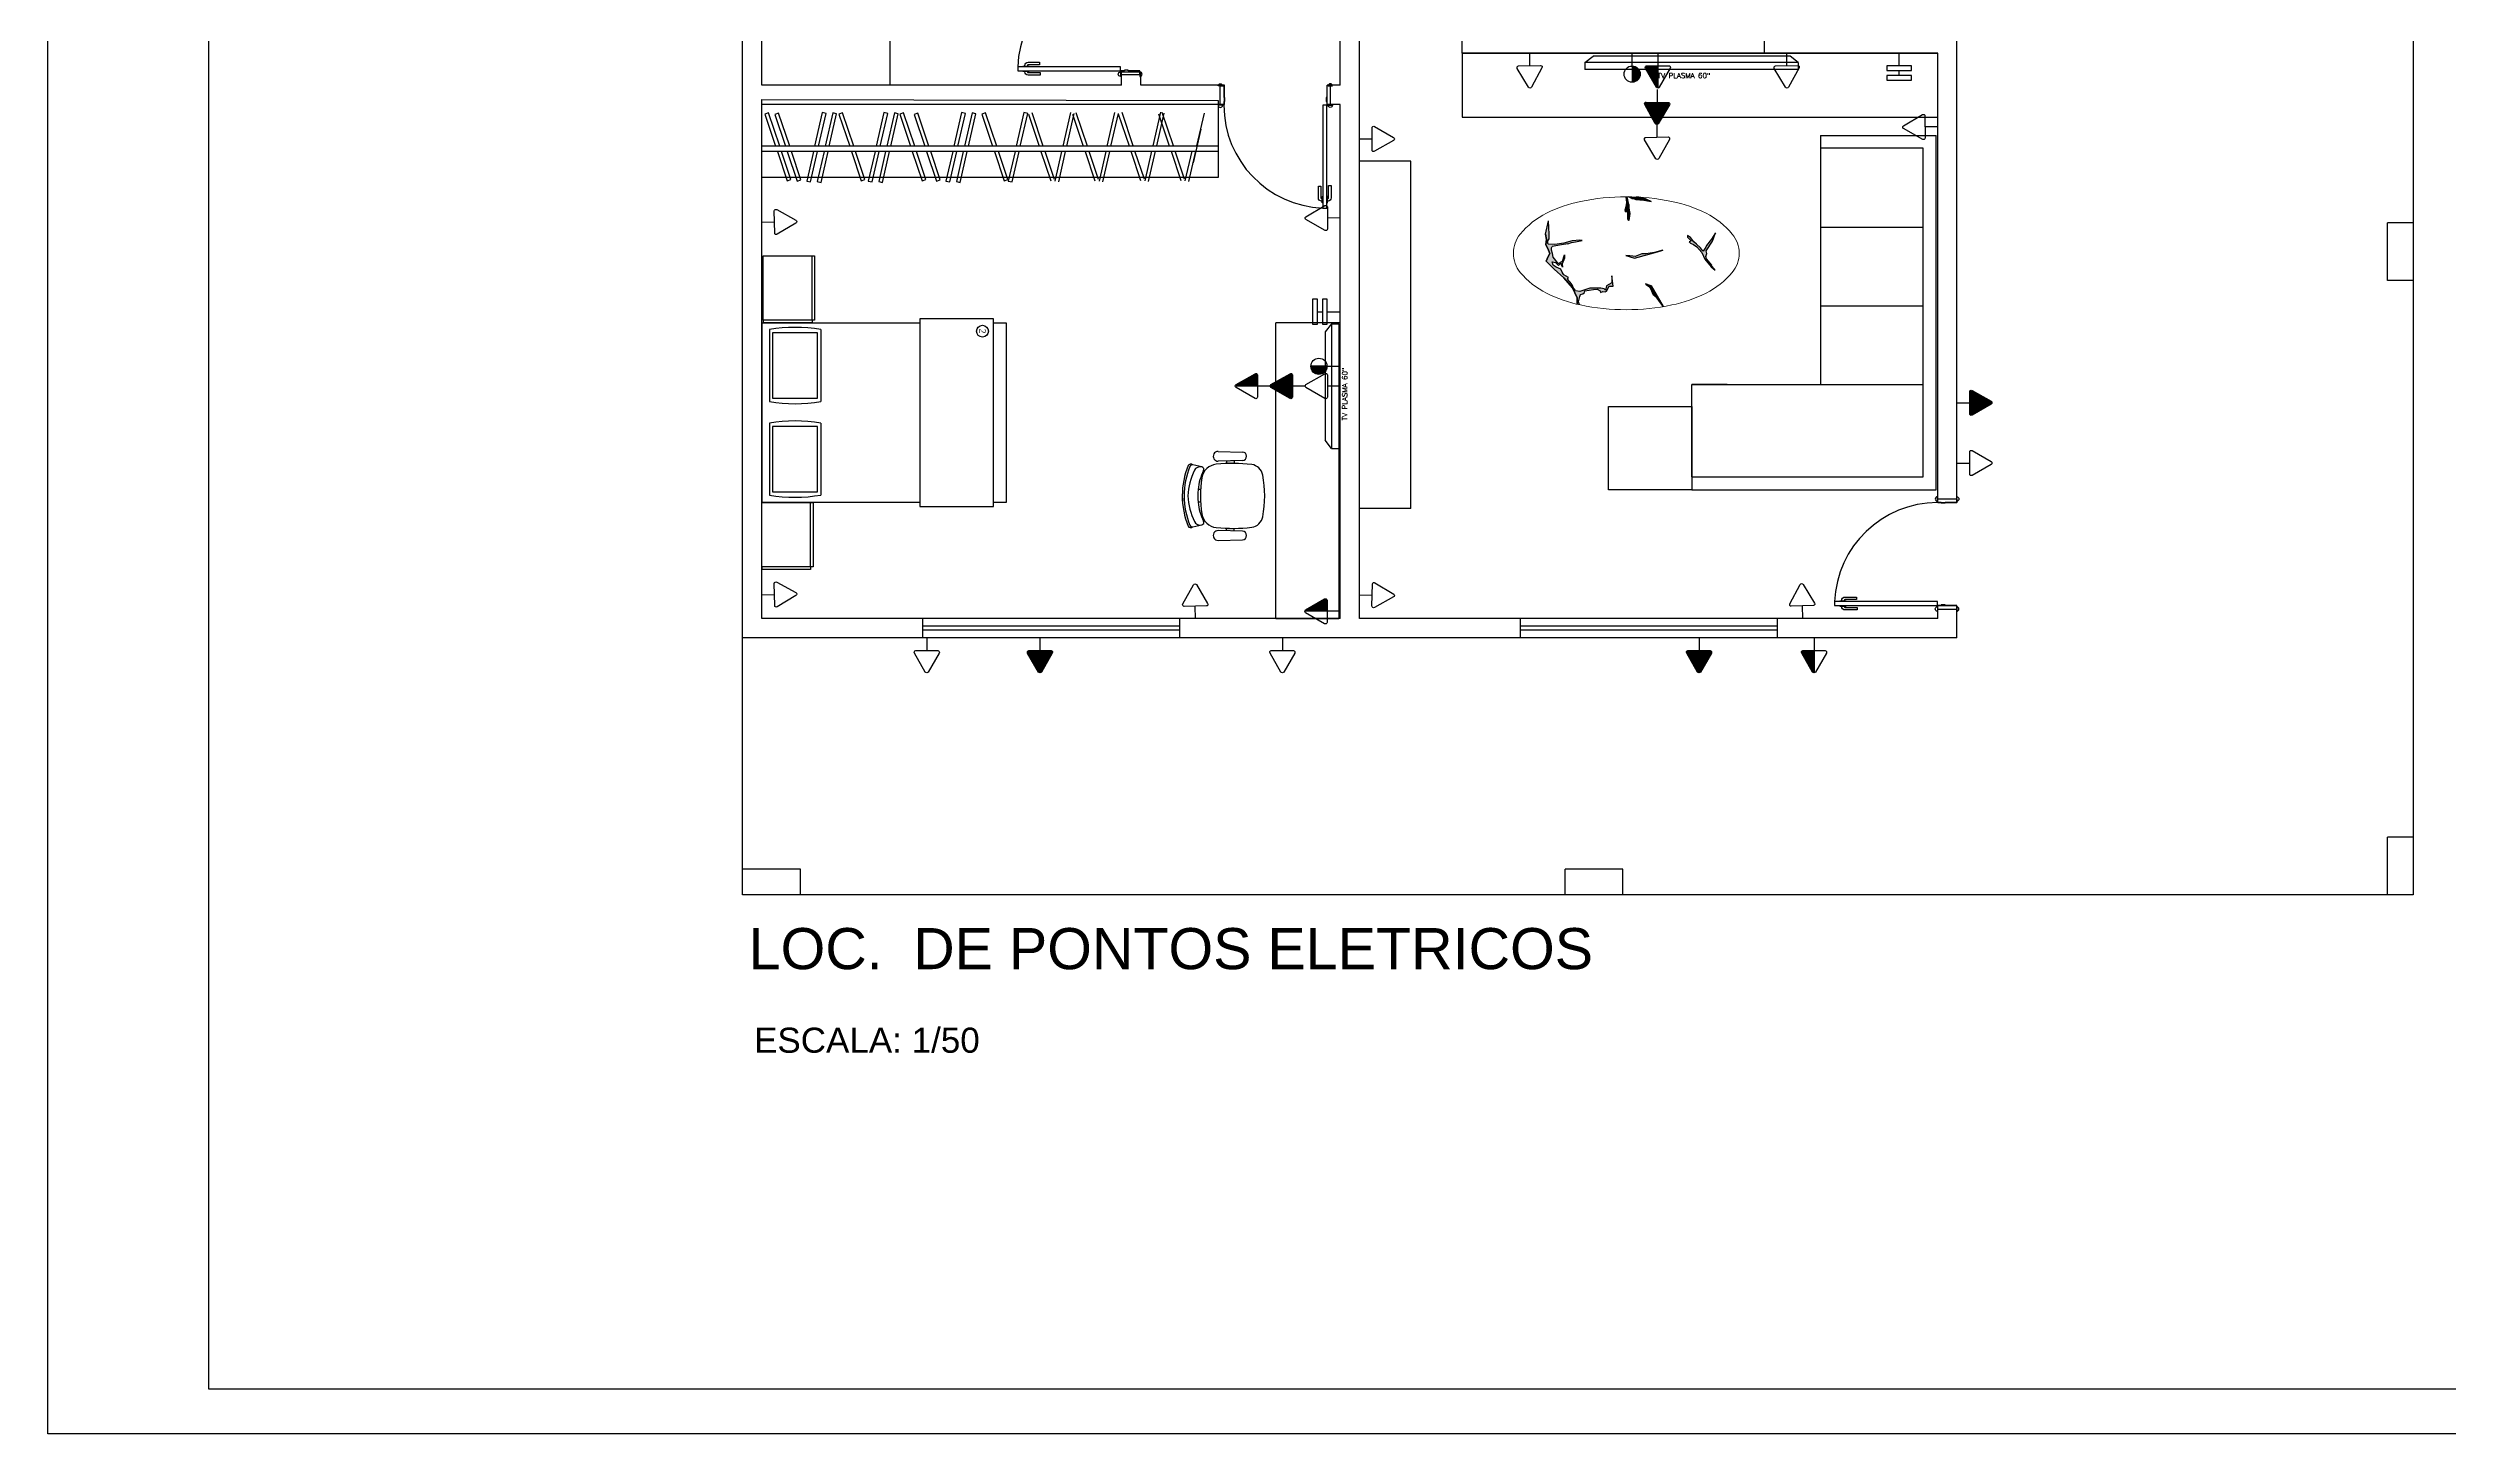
# Model space of a CAD drawing. Extents: x -39 to 242, y 20 to 69.
# Drawn here: x 166.11 to 184.79, y 37.49 to 48.27 of the extents above; entities that cross this region are included whole.
import ezdxf

# ---------------------------------------------------------------- set-up
doc = ezdxf.new("R2010")
doc.units = 0
doc.header["$MEASUREMENT"] = 0
doc.layers.get('0').update_dxf_attribs({"linetype": 'CONTINUOUS'})
for name, color, linetype in [('A6', 6, 'CONTINUOUS'), ('Esquadrias', 2, 'CONTINUOUS'), ('LAYOUT INSTALACAO', 253, 'CONTINUOUS'), ('PRANCHA', 2, 'CONTINUOUS'), ('Texto', 2, 'CONTINUOUS')]:
    doc.layers.add(name, color=color, linetype=linetype)
doc.styles.add('1-20', font='romans.shx', dxfattribs={"height": 0.04})
doc.styles.add('casa', font='georgia.ttf')
doc.styles.add('R100-75', font='arial.ttf', dxfattribs={"height": 0.195})
doc.styles.add('R60-200', font='arial.ttf', dxfattribs={"height": 0.32})

# ---------------------------------------------------------------- blocks, each defined once
blk = doc.blocks.new('TOM-MÉDIA-S')
blk.add_hatch(color=0).paths.add_polyline_path([(0.21, -0.009, 0.267949), (0.215, 0), (0.078, 0), (0.078, -0.068, 0.57735), (0.093, -0.076)])
at = {"color": 0}
blk.add_line((0, 0), (0.215, 0), dxfattribs=at)
blk.add_lwpolyline([(0.078, -0.068), (0.078, 0.068, -0.57735), (0.093, 0.076), (0.21, 0.009, -0.57735), (0.21, -0.009), (0.093, -0.076, -0.57735)], format="xyb", close=True, dxfattribs=at)
blk = doc.blocks.new('TOM-ALTA-S')
blk.add_hatch(color=0).paths.add_polyline_path([(-0.009, -0.21, 0.57735), (0.009, -0.21), (0.076, -0.093, 0.57735), (0.068, -0.078), (-0.068, -0.078, 0.57735), (-0.076, -0.093)])
at = {"color": 0}
blk.add_line((0, 0), (0, -0.078), dxfattribs=at)
blk.add_lwpolyline([(-0.068, -0.078), (0.068, -0.078, -0.57735), (0.076, -0.093), (0.009, -0.21, -0.57735), (-0.009, -0.21), (-0.076, -0.093, -0.57735)], format="xyb", close=True, dxfattribs=at)
blk = doc.blocks.new('TOM-BAIXA')
at = {"color": 0}
blk.add_line((0, 0), (0.078, 0), dxfattribs=at)
blk.add_lwpolyline([(0.078, -0.068), (0.078, 0.068, -0.57735), (0.093, 0.076), (0.21, 0.009, -0.57735), (0.21, -0.009), (0.093, -0.076, -0.57735)], format="xyb", close=True, dxfattribs=at)
blk = doc.blocks.new('ANTENA-M')
blk.add_hatch(color=0).paths.add_polyline_path([(0.18, 0, 1), (0.08, 0)])
at = {"color": 0}
for q in [(0, 0), (0.18, 0)]:
    blk.add_line((0.08, 0), q, dxfattribs=at)
blk.add_circle((0.13, 0), 0.05, dxfattribs=at)
blk = doc.blocks.new('A$C299836A3')
at = {"color": 0}
for p, q in [((0.079, 0.077), (0, 0.077)), ((0.139, 0.077), (0.109, 0.077))]:
    blk.add_line(p, q, dxfattribs=at)
for points in [[(0.079, 0.153), (0.079, 0), (0.109, 0), (0.109, 0.153)], [(0.139, 0.153), (0.139, 0), (0.169, 0), (0.169, 0.153)]]:
    blk.add_lwpolyline(points, close=True, dxfattribs=at)

msp = doc.modelspace()

# ---------------------------------------------------------------- hatches: boundary and pattern name
at = {"layer": 'LAYOUT INSTALACAO', "lineweight": 0}
h = msp.add_hatch(color=256, dxfattribs=at)
h.paths.add_polyline_path([(178.5314, 47.0889), (178.5882, 47.0794), (178.5257, 47.1059), (178.4833, 47.1121), (178.4758, 47.1132, 0.0090223), (178.4126, 47.115), (178.4371, 47.1014), (178.4574, 47.0983), (178.4688, 47.0926)])
h.paths.add_polyline_path([(178.4139, 47.054), (178.4028, 47.115, 0.0011483), (178.3947, 47.1151), (178.4007, 47.0691), (178.395, 47.0388), (178.3874, 47.0142), (178.3893, 46.999), (178.3988, 47.0066), (178.4044, 47.0028), (178.4082, 46.9763), (178.4082, 46.9441), (178.4139, 46.9308), (178.4215, 46.9839), (178.4139, 47.0275)])
at = {"layer": 'LAYOUT INSTALACAO', "ltscale": 0.05}
h = msp.add_hatch(color=256, dxfattribs=at)
edge = h.paths.add_edge_path()
edge.add_arc((178.2601, 47.3383), 1.0879, 256.90378, 257.91606)
edge.add_line((178.0323, 46.2745), (178.0241, 46.2978))
edge.add_line((178.0241, 46.2978), (178.0346, 46.3381))
edge.add_line((178.0346, 46.3381), (178.0381, 46.3556))
edge.add_line((178.0381, 46.3556), (178.0574, 46.3609))
edge.add_line((178.0574, 46.3609), (178.0697, 46.3714))
edge.add_line((178.0697, 46.3714), (178.0714, 46.3819))
edge.add_line((178.0714, 46.3819), (178.1398, 46.3924))
edge.add_line((178.1398, 46.3924), (178.1679, 46.3959))
edge.add_line((178.1679, 46.3959), (178.1924, 46.3819))
edge.add_line((178.1924, 46.3819), (178.1942, 46.3714))
edge.add_line((178.1942, 46.3714), (178.2117, 46.3784))
edge.add_line((178.2117, 46.3784), (178.231, 46.3766))
edge.add_line((178.231, 46.3766), (178.2412, 46.3796))
edge.add_line((178.2412, 46.3796), (178.2612, 46.4199))
edge.add_line((178.2612, 46.4199), (178.2926, 46.4199))
edge.add_line((178.2926, 46.4199), (178.2822, 46.5008))
edge.add_line((178.2822, 46.5008), (178.2822, 46.4453))
edge.add_line((178.2822, 46.4453), (178.2412, 46.4212))
edge.add_line((178.2412, 46.4212), (178.2327, 46.3889))
edge.add_line((178.2327, 46.3889), (178.224, 46.3977))
edge.add_line((178.224, 46.3977), (178.1959, 46.4047))
edge.add_line((178.1959, 46.4047), (178.1118, 46.4029))
edge.add_line((178.1118, 46.4029), (178.0329, 46.3784))
edge.add_line((178.0329, 46.3784), (177.9995, 46.3837))
edge.add_line((177.9995, 46.3837), (177.996, 46.3942))
edge.add_line((177.996, 46.3942), (177.9838, 46.4047))
edge.add_line((177.9838, 46.4047), (177.9733, 46.4292))
edge.add_line((177.9733, 46.4292), (177.9557, 46.452))
edge.add_line((177.9557, 46.452), (177.9382, 46.473))
edge.add_line((177.9382, 46.473), (177.9452, 46.487))
edge.add_line((177.9452, 46.487), (177.9101, 46.508))
edge.add_line((177.9101, 46.508), (177.9049, 46.515))
edge.add_line((177.9049, 46.515), (177.8961, 46.5273))
edge.add_line((177.8961, 46.5273), (177.8856, 46.5518))
edge.add_line((177.8856, 46.5518), (177.8488, 46.5676))
edge.add_line((177.8488, 46.5676), (177.826, 46.5816))
edge.add_line((177.826, 46.5816), (177.8172, 46.6096))
edge.add_line((177.8172, 46.6096), (177.8435, 46.6026))
edge.add_line((177.8435, 46.6026), (177.8681, 46.5799))
edge.add_line((177.8681, 46.5799), (177.8856, 46.5992))
edge.add_line((177.8856, 46.5992), (177.8911, 46.5845))
edge.add_line((177.8911, 46.5845), (177.8997, 46.5673))
edge.add_line((177.8997, 46.5673), (177.896, 46.5926))
edge.add_line((177.896, 46.5926), (177.9131, 46.6381))
edge.add_line((177.9131, 46.6381), (177.9153, 46.6634))
edge.add_line((177.9153, 46.6634), (177.8979, 46.6131))
edge.add_line((177.8979, 46.6131), (177.8646, 46.5956))
edge.add_line((177.8646, 46.5956), (177.826, 46.6447))
edge.add_line((177.826, 46.6447), (177.8207, 46.6727))
edge.add_line((177.8207, 46.6727), (177.8137, 46.7007))
edge.add_line((177.8137, 46.7007), (177.812, 46.7165))
edge.add_line((177.812, 46.7165), (177.819, 46.727))
edge.add_line((177.819, 46.727), (177.8903, 46.741))
edge.add_line((177.8903, 46.741), (177.9399, 46.748))
edge.add_line((177.9399, 46.748), (177.9697, 46.7585))
edge.add_line((177.9697, 46.7585), (177.9995, 46.7655))
edge.add_line((177.9995, 46.7655), (178.0521, 46.7743))
edge.add_line((178.0521, 46.7743), (178.0329, 46.7778))
edge.add_line((178.0329, 46.7778), (177.975, 46.7725))
edge.add_line((177.975, 46.7725), (177.9084, 46.7533))
edge.add_line((177.9084, 46.7533), (177.84, 46.7445))
edge.add_line((177.84, 46.7445), (177.7874, 46.7463))
edge.add_line((177.7874, 46.7463), (177.7839, 46.7533))
edge.add_line((177.7839, 46.7533), (177.7839, 46.7725))
edge.add_line((177.7839, 46.7725), (177.7944, 46.7883))
edge.add_line((177.7944, 46.7883), (177.7962, 46.7988))
edge.add_line((177.7962, 46.7988), (177.7962, 46.8241))
edge.add_line((177.7962, 46.8241), (177.7903, 46.9282))
edge.add_line((177.7903, 46.9282), (177.7664, 46.8241))
edge.add_line((177.7664, 46.8241), (177.7664, 46.8233))
edge.add_line((177.7664, 46.8233), (177.7734, 46.7831))
edge.add_line((177.7734, 46.7831), (177.7681, 46.7445))
edge.add_line((177.7681, 46.7445), (177.7909, 46.7007))
edge.add_line((177.7909, 46.7007), (177.7997, 46.6744))
edge.add_line((177.7997, 46.6744), (177.7874, 46.6499))
edge.add_line((177.7874, 46.6499), (177.7716, 46.6131))
edge.add_line((177.7716, 46.6131), (177.833, 46.5518))
edge.add_line((177.833, 46.5518), (177.9101, 46.4835))
edge.add_line((177.9101, 46.4835), (177.9768, 46.4064))
edge.add_line((177.9768, 46.4064), (178.0136, 46.3276))
edge.add_line((178.0136, 46.3276), (178.0136, 46.2787))
for points in [[(178.4907, 46.6609), (178.4632, 46.6512), (178.4463, 46.6529), (178.4229, 46.6554), (178.3914, 46.6578), (178.4583, 46.6367), (178.6377, 46.6856), (178.679, 46.7), (178.6159, 46.6808), (178.5465, 46.6704), (178.5174, 46.6721)], [(179.0157, 46.6931), (179.0664, 46.7698), (179.0883, 46.8342), (179.0575, 46.7854), (179.0186, 46.7362), (179.0153, 46.724), (178.9942, 46.6919), (178.9872, 46.6982), (178.9726, 46.7189), (178.9415, 46.7466), (178.9217, 46.7643), (178.8943, 46.799), (178.8726, 46.8134), (178.8726, 46.8005), (178.8798, 46.7941), (178.897, 46.7736), (178.8961, 46.7668), (178.8841, 46.7648), (178.8942, 46.7533), (178.9176, 46.7426), (178.944, 46.7266), (178.9827, 46.6818), (179.0057, 46.6308), (179.0561, 46.5706), (179.0858, 46.5441), (179.0525, 46.5865), (179.0608, 46.5816), (179.0204, 46.633), (179.014, 46.6514), (179.0221, 46.6747)], [(178.6791, 46.2598), (178.6809, 46.2601), (178.5885, 46.4215), (178.5438, 46.4388), (178.5502, 46.4334), (178.5686, 46.4186), (178.5817, 46.4078), (178.5944, 46.3815), (178.6053, 46.3547), (178.627, 46.3354), (178.6689, 46.2789)]]:
    msp.add_hatch(color=256, dxfattribs=at).paths.add_polyline_path(points)
at = {"layer": 'LAYOUT INSTALACAO'}
h = msp.add_hatch(color=256, dxfattribs=at)
h.dxf.hatch_style = 1
h.paths.add_polyline_path([(175.3445, 45.0404), (175.3445, 45.0614), (175.2845, 45.0598), (175.2845, 45.0395, -0.0120029)])
h.paths.add_polyline_path([(175.3445, 44.5145), (175.3445, 44.5355, -0.0120029), (175.2845, 44.5363), (175.2845, 44.5161)])

# ---------------------------------------------------------------- linework, layer by layer
at = {"layer": 'A6'}
for p, q in [((184.5184, 52.1583), (184.5184, 41.6833)), ((180.9684, 44.7333), (180.9684, 49.1083)), ((176.1684, 47.9833), (176.1684, 48.3833)), ((176.3184, 43.8333), (176.3184, 48.3833)), ((177.1184, 48.2333), (177.1184, 48.3833)), ((171.5184, 41.6833), (171.5184, 48.3333)), ((171.6684, 47.9833), (171.6684, 48.3333)), ((180.8184, 48.2333), (177.1184, 48.2333)), ((180.8184, 44.7333), (180.8184, 48.2333)), ((174.4684, 47.9833), (174.4684, 48.0833)), ((174.6184, 48.0833), (174.4684, 48.0833)), ((174.6184, 47.9833), (174.6184, 48.0833)), ((174.4684, 47.9833), (171.6684, 47.9833)), ((171.6684, 43.8333), (171.6684, 47.8333)), ((175.2684, 47.8333), (171.6684, 47.8333)), ((175.2684, 47.9833), (174.6184, 47.9833)), ((175.2684, 47.8333), (175.2684, 47.9833)), ((176.0684, 47.8333), (176.0684, 47.9833)), ((176.1684, 47.9833), (176.0684, 47.9833)), ((176.1684, 47.8333), (176.0684, 47.8333)), ((176.1684, 43.8333), (176.1684, 47.8333)), ((184.5184, 46.9133), (184.3184, 46.9133)), ((184.3184, 46.4633), (184.3184, 46.9133)), ((184.5184, 46.4633), (184.3184, 46.4633)), ((180.9684, 44.7333), (180.8184, 44.7333)), ((180.8184, 43.8333), (180.8184, 43.9333)), ((180.9684, 43.9333), (180.8184, 43.9333)), ((180.9684, 43.6833), (180.9684, 43.9333)), ((172.9184, 43.8333), (171.6684, 43.8333)), ((172.9184, 43.8333), (172.9184, 43.6833)), ((176.1684, 43.8333), (174.9184, 43.8333)), ((174.9184, 43.8333), (174.9184, 43.6833)), ((177.5684, 43.8333), (176.3184, 43.8333)), ((177.5684, 43.8333), (177.5684, 43.6833)), ((180.8184, 43.8333), (179.5684, 43.8333)), ((179.5684, 43.8333), (179.5684, 43.6833)), ((172.9184, 43.6833), (171.5184, 43.6833)), ((177.5684, 43.6833), (174.9184, 43.6833)), ((180.9684, 43.6833), (179.5684, 43.6833)), ((184.3184, 41.6833), (184.3184, 42.1333)), ((184.5184, 42.1333), (184.3184, 42.1333)), ((171.9684, 41.8833), (171.5184, 41.8833)), ((171.9684, 41.8833), (171.5184, 41.8833)), ((171.9684, 41.6833), (171.9684, 41.8833)), ((177.9184, 41.6833), (177.9184, 41.8833)), ((178.3684, 41.8833), (177.9184, 41.8833)), ((178.3684, 41.6833), (178.3684, 41.8833)), ((184.3184, 41.6833), (184.3184, 41.8833)), ((184.5184, 41.6833), (171.5184, 41.6833))]:
    msp.add_line(p, q, dxfattribs=at)
at = {"layer": 'Esquadrias'}
for p, q in [((174.9184, 43.8333), (172.9184, 43.8333)), ((179.5684, 43.8333), (177.5684, 43.8333)), ((174.9184, 43.6833), (172.9184, 43.6833)), ((179.5684, 43.6833), (177.5684, 43.6833))]:
    msp.add_line(p, q, dxfattribs=at)
at = {"layer": 'Esquadrias', "color": 3}
for p, q in [((174.9184, 43.7733), (172.9184, 43.7733)), ((174.9184, 43.7433), (172.9184, 43.7433)), ((179.5684, 43.7733), (177.5684, 43.7733)), ((179.5684, 43.7433), (177.5684, 43.7433))]:
    msp.add_line(p, q, dxfattribs=at)
at = {"layer": 'LAYOUT INSTALACAO'}
for p, q in [((172.6684, 47.9833), (172.6684, 49.6833)), ((177.1184, 48.2333), (180.8184, 48.2333)), ((177.1184, 48.2333), (177.1184, 47.7333)), ((178.073, 48.1593), (178.1365, 48.2093)), ((179.6695, 48.2093), (178.1365, 48.2093)), ((179.733, 48.1593), (179.6695, 48.2093)), ((180.8184, 47.7333), (180.8184, 48.2333)), ((179.733, 48.1593), (178.073, 48.1593)), ((178.073, 48.1593), (178.073, 48.1043)), ((179.733, 48.1043), (178.073, 48.1043)), ((179.733, 48.1593), (179.733, 48.1043)), ((171.6686, 47.8705), (175.2194, 47.864)), ((171.6686, 47.264), (171.6686, 47.8705)), ((175.2194, 47.864), (175.2194, 47.264)), ((171.721, 47.7682), (171.692, 47.7585)), ((171.692, 47.7585), (171.7758, 47.5082)), ((171.8081, 47.5082), (171.721, 47.7682)), ((171.7996, 47.7648), (171.7706, 47.7551)), ((171.7706, 47.7551), (171.8533, 47.5082)), ((171.8856, 47.5082), (171.7996, 47.7648)), ((172.1391, 47.7703), (172.0796, 47.5082)), ((172.1109, 47.5082), (172.169, 47.7635)), ((172.169, 47.7635), (172.1391, 47.7703)), ((172.2207, 47.7669), (172.1619, 47.5082)), ((172.1933, 47.5082), (172.2505, 47.7601)), ((172.2505, 47.7601), (172.2207, 47.7669)), ((172.2976, 47.7682), (172.2686, 47.7585)), ((172.2686, 47.7585), (172.3525, 47.5082)), ((172.3847, 47.5082), (172.2976, 47.7682)), ((172.6181, 47.7703), (172.5586, 47.5082)), ((172.5899, 47.5082), (172.648, 47.7635)), ((172.648, 47.7635), (172.6181, 47.7703)), ((172.6997, 47.7669), (172.6409, 47.5082)), ((172.6723, 47.5082), (172.7295, 47.7601)), ((172.7295, 47.7601), (172.6997, 47.7669)), ((172.7711, 47.7682), (172.7421, 47.7585)), ((172.7421, 47.7585), (172.8259, 47.5082)), ((172.8582, 47.5082), (172.7711, 47.7682)), ((172.8832, 47.7648), (172.8542, 47.7551)), ((172.8542, 47.7551), (172.9369, 47.5082)), ((172.9692, 47.5082), (172.8832, 47.7648)), ((173.2228, 47.7703), (173.1632, 47.5082)), ((173.1946, 47.5082), (173.2526, 47.7635)), ((173.2526, 47.7635), (173.2228, 47.7703)), ((173.3043, 47.7669), (173.2455, 47.5082)), ((173.2769, 47.5082), (173.3341, 47.7601)), ((173.3341, 47.7601), (173.3043, 47.7669)), ((173.4094, 47.7682), (173.3804, 47.7585)), ((173.3804, 47.7585), (173.4642, 47.5082)), ((173.3804, 47.7585), (173.4642, 47.5082)), ((173.4964, 47.5082), (173.4094, 47.7682)), ((173.4964, 47.5082), (173.4094, 47.7682)), ((173.7076, 47.7703), (173.648, 47.5082)), ((173.7076, 47.7703), (173.648, 47.5082)), ((173.6794, 47.5082), (173.7374, 47.7635)), ((173.6794, 47.5082), (173.7374, 47.7635)), ((173.7374, 47.7635), (173.7076, 47.7703)), ((173.7427, 47.7585), (173.8265, 47.5082)), ((173.8588, 47.5082), (173.7717, 47.7682)), ((174.0699, 47.7703), (174.0103, 47.5082)), ((174.0417, 47.5082), (174.0997, 47.7635)), ((174.0864, 47.7585), (174.1702, 47.5082)), ((174.2025, 47.5082), (174.1154, 47.7682)), ((174.4136, 47.7703), (174.3541, 47.5082)), ((174.3854, 47.5082), (174.4434, 47.7635)), ((174.4426, 47.761), (174.5264, 47.5108)), ((174.5587, 47.5108), (174.4716, 47.7707)), ((174.7698, 47.7729), (174.7103, 47.5108)), ((174.7416, 47.5108), (174.7996, 47.7661)), ((174.7551, 47.761), (174.8389, 47.5108)), ((174.8711, 47.5108), (174.784, 47.7707)), ((175.0838, 47.6418), (175.0243, 47.3797)), ((175.0541, 47.5108), (175.1121, 47.7661)), ((177.1184, 47.7333), (180.8184, 47.7333)), ((175.2192, 47.5082), (171.6684, 47.5082)), ((175.2192, 47.4674), (171.6684, 47.4674)), ((171.7895, 47.4674), (171.8657, 47.2399)), ((171.8947, 47.2497), (171.8217, 47.4674)), ((171.867, 47.4674), (171.9443, 47.2365)), ((171.9733, 47.2463), (171.8992, 47.4674)), ((172.0703, 47.4674), (172.018, 47.2371)), ((172.0478, 47.2303), (172.1017, 47.4674)), ((172.1526, 47.4674), (172.0995, 47.2337)), ((172.1294, 47.2269), (172.184, 47.4674)), ((172.3661, 47.4674), (172.4423, 47.2399)), ((172.4713, 47.2497), (172.3984, 47.4674)), ((172.5493, 47.4674), (172.497, 47.2371)), ((172.5268, 47.2303), (172.5807, 47.4674)), ((172.6316, 47.4674), (172.5785, 47.2337)), ((172.6083, 47.2269), (172.663, 47.4674)), ((172.8396, 47.4674), (172.9158, 47.2399)), ((172.9448, 47.2497), (172.8718, 47.4674)), ((172.9506, 47.4674), (173.0279, 47.2365)), ((173.0569, 47.2463), (172.9828, 47.4674)), ((173.1539, 47.4674), (173.1016, 47.2371)), ((173.1314, 47.2303), (173.1853, 47.4674)), ((173.2363, 47.4674), (173.1832, 47.2337)), ((173.213, 47.2269), (173.2676, 47.4674)), ((173.4779, 47.4674), (173.5541, 47.2399)), ((173.4779, 47.4674), (173.5541, 47.2399)), ((173.5831, 47.2497), (173.5101, 47.4674)), ((173.5831, 47.2497), (173.5101, 47.4674)), ((173.6388, 47.4674), (173.5864, 47.2371)), ((173.6388, 47.4674), (173.5864, 47.2371)), ((173.6162, 47.2303), (173.6701, 47.4674)), ((173.6162, 47.2303), (173.6701, 47.4674)), ((173.8402, 47.4674), (173.9164, 47.2399)), ((173.9454, 47.2497), (173.8724, 47.4674)), ((174.0011, 47.4674), (173.9487, 47.2371)), ((173.9786, 47.2303), (174.0324, 47.4674)), ((174.1839, 47.4674), (174.2601, 47.2399)), ((174.2891, 47.2497), (174.2161, 47.4674)), ((174.3448, 47.4674), (174.2924, 47.2371)), ((174.3223, 47.2303), (174.3762, 47.4674)), ((174.5401, 47.47), (174.6163, 47.2425)), ((174.6453, 47.2522), (174.5723, 47.47)), ((174.701, 47.47), (174.6487, 47.2396)), ((174.6785, 47.2328), (174.7324, 47.47)), ((174.8525, 47.47), (174.9287, 47.2425)), ((174.9577, 47.2522), (174.8848, 47.47)), ((175.0134, 47.47), (174.9611, 47.2396)), ((174.9909, 47.2328), (175.0448, 47.47)), ((179.9059, 47.5922), (180.8059, 47.5922)), ((179.9059, 47.4922), (179.9059, 45.6535)), ((175.2194, 47.264), (171.6686, 47.264)), ((171.8657, 47.2399), (171.8947, 47.2497)), ((172.4423, 47.2399), (172.4713, 47.2497)), ((172.9158, 47.2399), (172.9448, 47.2497)), ((173.5541, 47.2399), (173.5831, 47.2497)), ((176.3184, 44.691), (176.3184, 47.391)), ((176.7184, 47.391), (176.3184, 47.391)), ((176.7184, 44.691), (176.7184, 47.391)), ((171.9443, 47.2365), (171.9733, 47.2463)), ((172.018, 47.2371), (172.0478, 47.2303)), ((172.0995, 47.2337), (172.1294, 47.2269)), ((172.497, 47.2371), (172.5268, 47.2303)), ((172.5785, 47.2337), (172.6083, 47.2269)), ((173.0279, 47.2365), (173.0569, 47.2463)), ((173.1016, 47.2371), (173.1314, 47.2303)), ((173.1832, 47.2337), (173.213, 47.2269)), ((173.5864, 47.2371), (173.6162, 47.2303)), ((178.4007, 47.0691), (178.3947, 47.1151)), ((178.3947, 47.1151), (178.4007, 47.0691)), ((178.3947, 47.1151), (178.4007, 47.0691)), ((178.395, 47.0388), (178.4007, 47.0691)), ((178.4007, 47.0691), (178.395, 47.0388)), ((178.4007, 47.0691), (178.395, 47.0388)), ((178.4139, 47.054), (178.4028, 47.115)), ((178.4371, 47.1014), (178.4126, 47.115)), ((178.4574, 47.0983), (178.4371, 47.1014)), ((178.4371, 47.1014), (178.4574, 47.0983)), ((178.4371, 47.1014), (178.4574, 47.0983)), ((178.4688, 47.0926), (178.4574, 47.0983)), ((178.4574, 47.0983), (178.4688, 47.0926)), ((178.4574, 47.0983), (178.4688, 47.0926)), ((178.5314, 47.0889), (178.4688, 47.0926)), ((178.4688, 47.0926), (178.5314, 47.0889)), ((178.4688, 47.0926), (178.5314, 47.0889)), ((178.4758, 47.1132), (178.5257, 47.1059)), ((178.5257, 47.1059), (178.4758, 47.1132)), ((178.4793, 47.1127), (178.4758, 47.1132)), ((178.5257, 47.1059), (178.4833, 47.1121)), ((178.5257, 47.1059), (178.5882, 47.0794)), ((178.5882, 47.0794), (178.5257, 47.1059)), ((178.5882, 47.0794), (178.5257, 47.1059)), ((178.5882, 47.0794), (178.5314, 47.0889)), ((178.5314, 47.0889), (178.5882, 47.0794)), ((178.5314, 47.0889), (178.5882, 47.0794)), ((177.7664, 46.8241), (177.7903, 46.9282)), ((177.7962, 46.8241), (177.7903, 46.9282)), ((178.3874, 47.0142), (178.395, 47.0388)), ((178.395, 47.0388), (178.3874, 47.0142)), ((178.395, 47.0388), (178.3874, 47.0142)), ((178.3893, 46.999), (178.3874, 47.0142)), ((178.3874, 47.0142), (178.3893, 46.999)), ((178.3874, 47.0142), (178.3893, 46.999)), ((178.3988, 47.0066), (178.3893, 46.999)), ((178.3893, 46.999), (178.3988, 47.0066)), ((178.3893, 46.999), (178.3988, 47.0066)), ((178.4044, 47.0028), (178.3988, 47.0066)), ((178.3988, 47.0066), (178.4044, 47.0028)), ((178.3988, 47.0066), (178.4044, 47.0028)), ((178.4082, 46.9763), (178.4044, 47.0028)), ((178.4044, 47.0028), (178.4082, 46.9763)), ((178.4044, 47.0028), (178.4082, 46.9763)), ((178.4082, 46.9441), (178.4082, 46.9763)), ((178.4082, 46.9763), (178.4082, 46.9441)), ((178.4082, 46.9763), (178.4082, 46.9441)), ((178.4139, 46.9308), (178.4082, 46.9441)), ((178.4082, 46.9441), (178.4139, 46.9308)), ((178.4082, 46.9441), (178.4139, 46.9308)), ((178.4139, 47.054), (178.4139, 47.0275)), ((178.4139, 47.0275), (178.4139, 47.054)), ((178.4139, 47.0275), (178.4139, 47.054)), ((178.4139, 47.0275), (178.4215, 46.9839)), ((178.4215, 46.9839), (178.4139, 47.0275)), ((178.4215, 46.9839), (178.4139, 47.0275)), ((178.4215, 46.9839), (178.4139, 46.9308)), ((178.4139, 46.9308), (178.4215, 46.9839)), ((178.4139, 46.9308), (178.4215, 46.9839)), ((179.9059, 46.8793), (180.7059, 46.8793)), ((177.7664, 46.8233), (177.7664, 46.8241)), ((177.7734, 46.7831), (177.7664, 46.8233)), ((177.7664, 46.8233), (177.7734, 46.7831)), ((177.7681, 46.7445), (177.7734, 46.7831)), ((177.7734, 46.7831), (177.7681, 46.7445)), ((177.7909, 46.7007), (177.7681, 46.7445)), ((177.7681, 46.7445), (177.7909, 46.7007)), ((177.7839, 46.7725), (177.7944, 46.7883)), ((177.7839, 46.7533), (177.7839, 46.7725)), ((177.7874, 46.7463), (177.7839, 46.7533)), ((177.84, 46.7445), (177.7874, 46.7463)), ((177.7997, 46.6744), (177.7909, 46.7007)), ((177.7909, 46.7007), (177.7997, 46.6744)), ((177.7944, 46.7883), (177.7962, 46.7988)), ((177.7962, 46.7988), (177.7962, 46.8241)), ((177.812, 46.7165), (177.819, 46.727)), ((177.8137, 46.7007), (177.812, 46.7165)), ((177.8207, 46.6727), (177.8137, 46.7007)), ((177.8903, 46.741), (177.819, 46.727)), ((177.9084, 46.7533), (177.84, 46.7445)), ((177.9399, 46.748), (177.8903, 46.741)), ((177.975, 46.7725), (177.9084, 46.7533)), ((177.9399, 46.748), (177.9697, 46.7585)), ((177.9697, 46.7585), (177.9995, 46.7655)), ((178.0329, 46.7778), (177.975, 46.7725)), ((177.9995, 46.7655), (178.0521, 46.7743)), ((178.0521, 46.7743), (178.0329, 46.7778)), ((178.679, 46.7), (178.6159, 46.6808)), ((178.6377, 46.6856), (178.679, 46.7)), ((178.8943, 46.799), (178.8726, 46.8134)), ((178.8726, 46.8134), (178.8726, 46.8005)), ((178.8726, 46.8005), (178.8798, 46.7941)), ((178.8798, 46.7941), (178.897, 46.7736)), ((178.8961, 46.7668), (178.8841, 46.7648)), ((178.8841, 46.7648), (178.8942, 46.7533)), ((178.8942, 46.7533), (178.9176, 46.7426)), ((178.9217, 46.7643), (178.8943, 46.799)), ((178.897, 46.7736), (178.8961, 46.7668)), ((178.9176, 46.7426), (178.944, 46.7266)), ((178.9415, 46.7466), (178.9217, 46.7643)), ((178.9726, 46.7189), (178.9415, 46.7466)), ((178.944, 46.7266), (178.9827, 46.6818)), ((178.9872, 46.6982), (178.9726, 46.7189)), ((178.9942, 46.6919), (178.9872, 46.6982)), ((179.0153, 46.724), (178.9942, 46.6919)), ((179.0186, 46.7362), (179.0153, 46.724)), ((179.0157, 46.6931), (179.0664, 46.7698)), ((179.0221, 46.6747), (179.0157, 46.6931)), ((179.0575, 46.7854), (179.0186, 46.7362)), ((179.0883, 46.8342), (179.0575, 46.7854)), ((179.0664, 46.7698), (179.0883, 46.8342)), ((171.6797, 46.6554), (172.0797, 46.6554)), ((171.6797, 46.1554), (171.6797, 46.6554)), ((172.0597, 46.1554), (172.0597, 46.6554)), ((172.0797, 46.6554), (172.0797, 46.1554)), ((177.7716, 46.6131), (177.7874, 46.6499)), ((177.7874, 46.6499), (177.7716, 46.6131)), ((177.833, 46.5518), (177.7716, 46.6131)), ((177.7716, 46.6131), (177.833, 46.5518)), ((177.7874, 46.6499), (177.7997, 46.6744)), ((177.7997, 46.6744), (177.7874, 46.6499)), ((177.8172, 46.6096), (177.8435, 46.6026)), ((177.826, 46.5816), (177.8172, 46.6096)), ((177.826, 46.6447), (177.8207, 46.6727)), ((177.8646, 46.5956), (177.826, 46.6447)), ((177.8488, 46.5676), (177.826, 46.5816)), ((177.9101, 46.4835), (177.833, 46.5518)), ((177.833, 46.5518), (177.9101, 46.4835)), ((177.8435, 46.6026), (177.8681, 46.5799)), ((177.8856, 46.5518), (177.8488, 46.5676)), ((177.8646, 46.5956), (177.8979, 46.6131)), ((177.8681, 46.5799), (177.8856, 46.5992)), ((177.8911, 46.5845), (177.8856, 46.5992)), ((177.8961, 46.5273), (177.8856, 46.5518)), ((177.8997, 46.5673), (177.8911, 46.5845)), ((177.9131, 46.6381), (177.896, 46.5926)), ((177.896, 46.5926), (177.8997, 46.5673)), ((177.9049, 46.515), (177.8961, 46.5273)), ((177.8979, 46.6131), (177.9153, 46.6634)), ((177.9101, 46.508), (177.9049, 46.515)), ((177.9452, 46.487), (177.9101, 46.508)), ((177.9153, 46.6634), (177.9131, 46.6381)), ((178.2926, 46.4199), (178.2822, 46.5008)), ((178.2822, 46.5008), (178.2822, 46.4453)), ((178.3914, 46.6578), (178.4583, 46.6367)), ((178.4229, 46.6554), (178.3914, 46.6578)), ((178.4463, 46.6529), (178.4229, 46.6554)), ((178.4632, 46.6512), (178.4463, 46.6529)), ((178.4583, 46.6367), (178.6377, 46.6856)), ((178.4907, 46.6609), (178.4632, 46.6512)), ((178.5174, 46.6721), (178.4907, 46.6609)), ((178.5465, 46.6704), (178.5174, 46.6721)), ((178.6159, 46.6808), (178.5465, 46.6704)), ((178.9827, 46.6818), (179.0057, 46.6308)), ((179.0057, 46.6308), (179.0561, 46.5706)), ((179.014, 46.6514), (179.0221, 46.6747)), ((179.0204, 46.633), (179.014, 46.6514)), ((179.0608, 46.5816), (179.0204, 46.633)), ((179.0858, 46.5441), (179.0525, 46.5865)), ((179.0525, 46.5865), (179.0608, 46.5816)), ((179.0561, 46.5706), (179.0858, 46.5441)), ((177.9768, 46.4064), (177.9101, 46.4835)), ((177.9101, 46.4835), (177.9768, 46.4064)), ((177.9382, 46.473), (177.9452, 46.487)), ((177.9557, 46.452), (177.9382, 46.473)), ((177.9733, 46.4292), (177.9557, 46.452)), ((177.9838, 46.4047), (177.9733, 46.4292)), ((178.0136, 46.3276), (177.9768, 46.4064)), ((177.9768, 46.4064), (178.0136, 46.3276)), ((177.996, 46.3942), (177.9838, 46.4047)), ((177.9995, 46.3837), (177.996, 46.3942)), ((178.0329, 46.3784), (177.9995, 46.3837)), ((178.0136, 46.2838), (178.0136, 46.3276)), ((178.0136, 46.3276), (178.0136, 46.2787)), ((178.0241, 46.2978), (178.0346, 46.3381)), ((178.1118, 46.4029), (178.0329, 46.3784)), ((178.0346, 46.3381), (178.0381, 46.3556)), ((178.0381, 46.3556), (178.0574, 46.3609)), ((178.0574, 46.3609), (178.0697, 46.3714)), ((178.0697, 46.3714), (178.0714, 46.3819)), ((178.0714, 46.3819), (178.1398, 46.3924)), ((178.1959, 46.4047), (178.1118, 46.4029)), ((178.1398, 46.3924), (178.1679, 46.3959)), ((178.1679, 46.3959), (178.1924, 46.3819)), ((178.1924, 46.3819), (178.1942, 46.3714)), ((178.1942, 46.3714), (178.2117, 46.3784)), ((178.224, 46.3977), (178.1959, 46.4047)), ((178.2117, 46.3784), (178.231, 46.3766)), ((178.2327, 46.3889), (178.224, 46.3977)), ((178.231, 46.3766), (178.2412, 46.3796)), ((178.2412, 46.4212), (178.2327, 46.3889)), ((178.2822, 46.4453), (178.2412, 46.4212)), ((178.2412, 46.3796), (178.2612, 46.4199)), ((178.2612, 46.4199), (178.2926, 46.4199)), ((178.5438, 46.4388), (178.5502, 46.4334)), ((178.5885, 46.4215), (178.5438, 46.4388)), ((178.5502, 46.4334), (178.5438, 46.4388)), ((178.5438, 46.4388), (178.5885, 46.4215)), ((178.5438, 46.4388), (178.5502, 46.4334)), ((178.5885, 46.4215), (178.5438, 46.4388)), ((178.5502, 46.4334), (178.5686, 46.4186)), ((178.5686, 46.4186), (178.5502, 46.4334)), ((178.5502, 46.4334), (178.5686, 46.4186)), ((178.5686, 46.4186), (178.5817, 46.4078)), ((178.5817, 46.4078), (178.5686, 46.4186)), ((178.5686, 46.4186), (178.5817, 46.4078)), ((178.5817, 46.4078), (178.5944, 46.3815)), ((178.5944, 46.3815), (178.5817, 46.4078)), ((178.5817, 46.4078), (178.5944, 46.3815)), ((178.6809, 46.2601), (178.5885, 46.4215)), ((178.5885, 46.4215), (178.6809, 46.2601)), ((178.6809, 46.2601), (178.5885, 46.4215)), ((178.5944, 46.3815), (178.6053, 46.3547)), ((178.6053, 46.3547), (178.5944, 46.3815)), ((178.5944, 46.3815), (178.6053, 46.3547)), ((178.6053, 46.3547), (178.627, 46.3354)), ((178.627, 46.3354), (178.6053, 46.3547)), ((178.6053, 46.3547), (178.627, 46.3354)), ((178.627, 46.3354), (178.6689, 46.2789)), ((178.6689, 46.2789), (178.627, 46.3354)), ((178.627, 46.3354), (178.6689, 46.2789)), ((171.6706, 44.7354), (171.6706, 46.1354)), ((171.6706, 46.1354), (172.8977, 46.1354)), ((171.6797, 46.1554), (171.6797, 46.1354)), ((172.0797, 46.1554), (171.6797, 46.1554)), ((172.0597, 46.1354), (171.6797, 46.1354)), ((172.0797, 46.1554), (172.0597, 46.1554)), ((172.0597, 46.1554), (172.0597, 46.1354)), ((173.4706, 46.1354), (173.5706, 46.1354)), ((173.5706, 46.1354), (173.5706, 44.7354)), ((175.6684, 43.8333), (175.6684, 46.1333)), ((176.1684, 46.1333), (175.6684, 46.1333)), ((176.1025, 46.1273), (176.0525, 46.0638)), ((176.1025, 46.1273), (176.1025, 45.1573)), ((176.1025, 46.1273), (176.1575, 46.1273)), ((176.1575, 46.1273), (176.1575, 43.8333)), ((176.1575, 46.1273), (176.1575, 45.1573)), ((178.0323, 46.2745), (178.0241, 46.2978)), ((178.6689, 46.2789), (178.6791, 46.2598)), ((178.6791, 46.2598), (178.6689, 46.2789)), ((178.6689, 46.2789), (178.6791, 46.2598)), ((179.9059, 46.2664), (180.7059, 46.2664)), ((171.7276, 46.0816), (171.7276, 45.5222)), ((172.1026, 46.0566), (171.7526, 46.0566)), ((171.7526, 46.0566), (171.7526, 45.5472)), ((172.1026, 45.5472), (172.1026, 46.0566)), ((172.1276, 46.0816), (172.1276, 45.5222)), ((176.0525, 46.0638), (176.0525, 45.2208)), ((179.1805, 45.6535), (178.9059, 45.6535)), ((178.9059, 44.9355), (178.9059, 45.6535)), ((178.9059, 45.6535), (180.7059, 45.6535)), ((171.7526, 45.5472), (172.1026, 45.5472)), ((178.2559, 45.4845), (178.9059, 45.4845)), ((178.2559, 44.8345), (178.2559, 45.4845)), ((178.9059, 45.4845), (178.9059, 44.8345)), ((171.7276, 45.3537), (171.7276, 44.7943)), ((172.1026, 45.3287), (171.7526, 45.3287)), ((171.7526, 45.3287), (171.7526, 44.8193)), ((172.1026, 44.8193), (172.1026, 45.3287)), ((172.1276, 45.3537), (172.1276, 44.7943)), ((176.1025, 45.1573), (176.0525, 45.2208)), ((175.0202, 45.029), (175.0202, 45.029)), ((175.0202, 45.029), (175.0202, 45.029)), ((175.093, 45.0131), (175.022, 45.0287)), ((175.219, 45.1341), (175.4089, 45.129)), ((175.219, 45.1341), (175.219, 45.1341)), ((175.4089, 45.0631), (175.22, 45.0581)), ((175.2845, 45.0598), (175.2845, 45.0395)), ((175.3445, 45.0614), (175.3445, 45.0404)), ((176.1025, 45.1573), (176.1575, 45.1573)), ((175.083, 44.8379), (175.0639, 44.8379)), ((178.9059, 44.8345), (178.2559, 44.8345)), ((171.6684, 44.7354), (172.0684, 44.7354)), ((171.6684, 44.2354), (171.6684, 44.7354)), ((172.8977, 44.7354), (171.6706, 44.7354)), ((171.7526, 44.8193), (172.1026, 44.8193)), ((172.0484, 44.2354), (172.0484, 44.7354)), ((172.0684, 44.7354), (172.0684, 44.2354)), ((173.5706, 44.7354), (173.4706, 44.7354)), ((175.083, 44.7379), (175.0639, 44.7379)), ((176.7184, 44.691), (176.3184, 44.691)), ((175.022, 44.5472), (175.093, 44.5628)), ((175.219, 44.4418), (175.4089, 44.4468)), ((175.4089, 44.5128), (175.22, 44.5178)), ((175.2845, 44.5161), (175.2845, 44.5363)), ((175.3445, 44.5145), (175.3445, 44.5355)), ((175.219, 44.4418), (175.219, 44.4418)), ((171.6684, 44.2354), (171.6684, 44.2154)), ((172.0684, 44.2354), (171.6684, 44.2354)), ((172.0484, 44.2154), (171.6684, 44.2154)), ((172.0684, 44.2354), (172.0484, 44.2354)), ((172.0484, 44.2354), (172.0484, 44.2154)), ((175.6684, 43.8333), (176.1575, 43.8333))]:
    msp.add_line(p, q, dxfattribs=at)
at = {"layer": 'LAYOUT INSTALACAO', "ltscale": 0.05}
for p, q in [((179.9059, 47.5922), (179.9059, 47.4922)), ((180.7059, 47.4922), (179.9059, 47.4922)), ((180.7059, 44.9355), (180.7059, 47.4922)), ((180.8059, 44.8355), (180.8059, 47.5922)), ((178.9059, 44.9355), (178.9059, 44.8355)), ((178.9059, 44.9355), (180.7059, 44.9355)), ((178.9059, 44.8355), (180.8059, 44.8355)), ((180.0959, 44.8355), (180.3559, 44.8355)), ((180.3559, 44.8355), (180.8039, 44.8355))]:
    msp.add_line(p, q, dxfattribs=at)
at = {"layer": 'LAYOUT INSTALACAO', "ltscale": 0.1}
for p, q in [((173.4706, 46.1654), (172.8977, 46.1654)), ((172.8977, 46.1654), (172.8977, 44.7054)), ((173.4706, 44.7054), (173.4706, 46.1654)), ((173.4706, 46.1654), (173.4706, 46.1654)), ((172.8977, 44.7054), (172.8977, 44.7054)), ((172.8977, 44.7054), (173.4706, 44.7054)), ((173.4706, 44.7054), (173.4706, 44.7054))]:
    msp.add_line(p, q, dxfattribs=at)
at = {"layer": 'LAYOUT INSTALACAO'}
for points in [[(173.6599, 48.0959), (174.4599, 48.0959), (174.4599, 48.1259), (173.6599, 48.1259)], [(174.6099, 48.0959), (174.5199, 48.0959), (174.5199, 48.1009), (174.4899, 48.1009), (174.4899, 48.0959), (174.4599, 48.0959), (174.4599, 48.0659), (174.6099, 48.0659)], [(175.2642, 47.9769), (175.2642, 47.8869), (175.2692, 47.8869), (175.2692, 47.8569), (175.2642, 47.8569), (175.2642, 47.8269), (175.2342, 47.8269), (175.2342, 47.9769)], [(176.0642, 47.0269), (176.0642, 47.8269), (176.0342, 47.8269), (176.0342, 47.0269)], [(176.0642, 47.9769), (176.0642, 47.8869), (176.0592, 47.8869), (176.0592, 47.8569), (176.0642, 47.8569), (176.0642, 47.8269), (176.0942, 47.8269), (176.0942, 47.9769)], [(180.9665, 44.7357), (180.8765, 44.7357), (180.8765, 44.7307), (180.8465, 44.7307), (180.8465, 44.7357), (180.8165, 44.7357), (180.8165, 44.7657), (180.9665, 44.7657)], [(180.0165, 43.9357), (180.8165, 43.9357), (180.8165, 43.9657), (180.0165, 43.9657)], [(180.9665, 43.9357), (180.8765, 43.9357), (180.8765, 43.9407), (180.8465, 43.9407), (180.8465, 43.9357), (180.8165, 43.9357), (180.8165, 43.9057), (180.9665, 43.9057)]]:
    msp.add_lwpolyline(points, close=True, dxfattribs=at)
for points in [[(173.6999, 48.1259), (173.6999, 48.1309), (173.7499, 48.1309), (173.7499, 48.1259)], [(173.6999, 48.0959), (173.6999, 48.0909), (173.7499, 48.0909), (173.7499, 48.0959)], [(176.0342, 47.0669), (176.0292, 47.0669), (176.0292, 47.1169), (176.0342, 47.1169)], [(176.0642, 47.0669), (176.0692, 47.0669), (176.0692, 47.1169), (176.0642, 47.1169)], [(180.0565, 43.9657), (180.0565, 43.9707), (180.1065, 43.9707), (180.1065, 43.9657)], [(180.0565, 43.9357), (180.0565, 43.9307), (180.1065, 43.9307), (180.1065, 43.9357)]]:
    msp.add_lwpolyline(points, dxfattribs=at)
for points in [[(173.7149, 48.1309), (173.7149, 48.1359, -0.4142136), (173.7399, 48.1609), (173.8299, 48.1609), (173.8299, 48.1409), (173.7399, 48.1409, 0.4142136), (173.7349, 48.1359), (173.7349, 48.1309)], [(173.7349, 48.0909), (173.7349, 48.0859, 0.4142136), (173.7399, 48.0809), (173.8349, 48.0809), (173.8349, 48.0609), (173.7399, 48.0609, -0.4142136), (173.7149, 48.0859), (173.7149, 48.0909)], [(176.0292, 47.0819), (176.0242, 47.0819, -0.4142136), (175.9992, 47.1069), (175.9992, 47.1969), (176.0192, 47.1969), (176.0192, 47.1069, 0.4142136), (176.0242, 47.1019), (176.0292, 47.1019)], [(176.0692, 47.1019), (176.0742, 47.1019, 0.4142136), (176.0792, 47.1069), (176.0792, 47.2019), (176.0992, 47.2019), (176.0992, 47.1069, -0.4142136), (176.0742, 47.0819), (176.0692, 47.0819)], [(180.0715, 43.9707), (180.0715, 43.9757, -0.4142136), (180.0965, 44.0007), (180.1865, 44.0007), (180.1865, 43.9807), (180.0965, 43.9807, 0.4142136), (180.0915, 43.9757), (180.0915, 43.9707)], [(180.0915, 43.9307), (180.0915, 43.9257, 0.4142136), (180.0965, 43.9207), (180.1915, 43.9207), (180.1915, 43.9007), (180.0965, 43.9007, -0.4142136), (180.0715, 43.9257), (180.0715, 43.9307)]]:
    msp.add_lwpolyline(points, format="xyb", dxfattribs=at)
for points in [[(174.4599, 48.0509, -1), (174.4599, 48.0859)], [(174.6099, 48.0509, 1), (174.6099, 48.0859)], [(175.2192, 47.9769, -1), (175.2542, 47.9769)], [(175.2192, 47.8269, 1), (175.2542, 47.8269)], [(176.1092, 47.9769, 1), (176.0742, 47.9769)], [(176.1092, 47.8269, -1), (176.0742, 47.8269)], [(180.8165, 44.7807, 1), (180.8165, 44.7457)], [(180.9665, 44.7807, -1), (180.9665, 44.7457)], [(180.8165, 43.8907, -1), (180.8165, 43.9257)], [(180.9665, 43.8907, 1), (180.9665, 43.9257)]]:
    msp.add_lwpolyline(points, format="xyb", close=True, dxfattribs=at)
msp.add_circle((173.3854, 46.0691), 0.046, dxfattribs=at)
for centre, radius, start, end in [((174.4603, 48.0948), 0.801, 90.02903, 177.78159), ((176.0652, 47.8273), 0.801, 180.02903, 267.78159), ((175.563, 44.7902), 0.6229, 158.01871, 180.20705), ((175.5726, 44.7883), 0.6325, 158.1878, 179.8309), ((175.5768, 44.7835), 0.6229, 158.01871, 179.58976), ((175.5768, 44.7835), 0.6229, 158.01871, 179.58976), ((175.0051, 45.0122), 0.0226, 47.7985, 150.61517), ((175.0051, 45.0122), 0.0226, 47.7985, 150.61517), ((175.0178, 45.0091), 0.02, 77.6156, 158.01871), ((175.0178, 45.0091), 0.02, 82.88802, 158.01871), ((175.0794, 44.9649), 0.05, 77.6156, 153.68002), ((175.2179, 44.9077), 0.127, 95.80947, 171.08941), ((175.0888, 44.9935), 0.02, 332.2648, 77.6156), ((175.219, 45.0961), 0.038, 90, 271.51594), ((175.3316, 43.7904), 1.25, 83.16442, 95.80947), ((175.408, 45.0961), 0.033, 271.51594, 88.48807), ((175.4684, 44.9322), 0.1, 10.39346, 83.16442), ((175.4703, 44.7715), 0.4861, 153.68002, 178.06437), ((175.609, 44.7879), 0.5474, 174.75947, 185.24053), ((175.4444, 44.8065), 0.3818, 152.2648, 175.28517), ((175.9816, 44.7879), 0.9, 171.08941, 188.91059), ((174.6816, 44.7879), 0.9, 349.60654, 10.39346), ((175.5634, 44.7858), 0.6233, 179.59732, 201.97744), ((175.563, 44.7857), 0.6229, 179.79295, 201.98129), ((175.5768, 44.7924), 0.6229, 180.41024, 201.98129), ((175.5768, 44.7924), 0.6229, 180.41024, 201.98129), ((175.4703, 44.8043), 0.4861, 181.93563, 206.31998), ((175.4444, 44.7693), 0.3818, 184.71483, 207.7352), ((175.2179, 44.6682), 0.127, 188.91059, 264.19053), ((180.8169, 43.9347), 0.801, 90.02903, 177.78159), ((175.0051, 44.5636), 0.0226, 209.38483, 312.2015), ((175.0051, 44.5636), 0.0226, 209.38483, 260.79317), ((175.0178, 44.5667), 0.02, 201.98129, 282.3844), ((175.0178, 44.5667), 0.02, 201.98129, 242.18285), ((175.0051, 44.5636), 0.0226, 260.79317, 312.2015), ((175.0178, 44.5667), 0.02, 242.18285, 282.3844), ((175.0794, 44.611), 0.05, 206.31998, 282.3844), ((175.0888, 44.5823), 0.02, 282.3844, 27.7352), ((175.219, 44.4798), 0.038, 88.48406, 270), ((175.3316, 45.7854), 1.25, 264.19053, 276.83558), ((175.408, 44.4798), 0.033, 271.51193, 88.48406), ((175.4684, 44.6436), 0.1, 276.83558, 349.60654)]:
    msp.add_arc(centre, radius, start, end, dxfattribs=at)
at = {"layer": 'LAYOUT INSTALACAO', "lineweight": 0}
for centre, radius, start, end in [((178.2601, 46.0134), 1.0879, 101.70092, 116.56505), ((178.3947, 45.3632), 1.7518, 90, 101.70092), ((178.3947, 45.3632), 1.7518, 78.29908, 90), ((178.5294, 46.0134), 1.0879, 63.43495, 78.29908), ((178.0557, 46.4222), 0.6308, 116.56505, 140.36073), ((178.7338, 46.4222), 0.6308, 39.63927, 63.43495), ((177.7495, 46.6758), 0.2332, 140.36073, 180), ((179.04, 46.6758), 0.2332, 0, 39.63927), ((177.7495, 46.6758), 0.2332, 180, 219.63927), ((178.0557, 46.9295), 0.6308, 219.63927, 243.43495), ((178.7338, 46.9295), 0.6308, 296.56505, 320.36073), ((179.04, 46.6758), 0.2332, 320.36073, 360), ((178.2601, 47.3383), 1.0879, 243.43495, 258.29908), ((178.5294, 47.3383), 1.0879, 281.70092, 296.56505), ((178.3947, 47.9884), 1.7518, 258.29908, 270), ((178.3947, 47.9884), 1.7518, 270, 281.70092)]:
    msp.add_arc(centre, radius, start, end, dxfattribs=at)
at = {"layer": 'LAYOUT INSTALACAO', "ltscale": 0.5}
for centre, start, end in [((171.9276, 44.9347), 80.10827, 99.89173), ((171.9276, 46.6691), 260.10827, 279.89173), ((171.9276, 44.2067), 80.10827, 99.89173), ((171.9266, 45.9414), 260.17559, 279.95905)]:
    msp.add_arc(centre, 1.1642, start, end, dxfattribs=at)
at = {"layer": 'PRANCHA', "color": 2}
msp.add_lwpolyline([(195.8142, 58.49), (195.8142, 37.49), (166.1142, 37.49), (166.1142, 58.49)], close=True, dxfattribs=at)
at = {"layer": 'PRANCHA', "color": 6}
msp.add_lwpolyline([(167.3642, 37.84), (195.4642, 37.84), (195.4642, 58.14), (167.3642, 58.14)], close=True, dxfattribs=at)

# ---------------------------------------------------------------- block references
at = {"color": 80, "xscale": 1.265625, "yscale": 1.265625, "zscale": 1.265625}
for p, rotation in [((179.4698, 48.2333), 180), ((178.6367, 47.9493), 358.9906558475035), ((175.8963, 45.6423), 270), ((180.9684, 45.5125), 90)]:
    msp.add_blockref('TOM-ALTA-S', p, dxfattribs=dict(at, rotation=rotation))
at = {"color": 140, "xscale": 1.265625, "yscale": 1.265625, "zscale": 1.265625}
for name, p, rotation in [('TOM-BAIXA', (177.6409, 48.2333), 271.0532290670903), ('TOM-BAIXA', (179.6409, 48.2333), 271.0532290670903), ('A$C299836A3', (180.4213, 48.2347), 270), ('TOM-BAIXA', (178.6319, 47.6771), 271.0532290670903), ('TOM-BAIXA', (180.8184, 47.6586), 180.4829844619969), ('TOM-BAIXA', (171.6684, 46.9171), 1.053229067090357), ('TOM-BAIXA', (176.1684, 46.9506), 180.4829844619969), ('A$C299836A3', (176.1684, 46.3181), 180), ('TOM-BAIXA', (176.1684, 45.6423), 180), ('TOM-BAIXA', (171.6684, 44.019), 1.053229067090357), ('TOM-BAIXA', (175.0432, 43.8316), 91.05322906709036), ('TOM-BAIXA', (176.3194, 44.0189), 358.6906643503138), ('TOM-BAIXA', (179.7687, 43.8333), 92.10645813416949), ('TOM-BAIXA', (172.9522, 43.6833), 270), ('TOM-BAIXA', (175.7191, 43.6833), 270)]:
    msp.add_blockref(name, p, dxfattribs=dict(at, rotation=rotation))
at = {"color": 210, "xscale": 1.265625, "yscale": 1.265625, "zscale": 1.265625}
for name, p, rotation in [('ANTENA-M', (178.4409, 48.2333), 270), ('TOM-MÉDIA-S', (178.6409, 48.2333), 270), ('ANTENA-M', (176.1684, 45.7959), 180), ('TOM-MÉDIA-S', (175.6241, 45.6423), 180), ('TOM-MÉDIA-S', (176.1658, 43.8899), 180), ('TOM-MÉDIA-S', (179.8562, 43.6833), 270)]:
    msp.add_blockref(name, p, dxfattribs=dict(at, rotation=rotation))
at = {"color": 140, "xscale": 1.265625, "yscale": 1.265625, "zscale": 1.265625}
for p in [(176.3184, 47.5649), (180.9684, 45.0436)]:
    msp.add_blockref('TOM-BAIXA', p, dxfattribs=at)
at = {"color": 80, "xscale": 1.265625, "yscale": 1.265625, "zscale": 1.265625}
for p in [(173.8329, 43.6833), (178.9612, 43.6833)]:
    msp.add_blockref('TOM-ALTA-S', p, dxfattribs=at)

# ---------------------------------------------------------------- texts
at = {"layer": 'LAYOUT INSTALACAO', "style": '1-20'}
msp.add_text('TV PLASMA 60"', height=0.04, dxfattribs=at).set_placement((178.6385, 48.0376))
at = {"layer": 'LAYOUT INSTALACAO'}
for s, height, rotation, style, p in [('2', 0.05, 270, 'casa', (173.3617, 46.089)), ('TV PLASMA 60"', 0.04, 90, '1-20', (176.2241, 45.3749))]:
    msp.add_text(s, height=height, rotation=rotation, dxfattribs=dict(at, style=style)).set_placement(p)
at = {"layer": 'Texto', "attachment_point": 1}
for s, insert, char_height, width, style in [('LOC.^IDE PONTOS ELETRICOS', (171.5662, 41.426), 0.32, 8.083256, 'R60-200'), ('ESCALA: 1/50', (171.6081, 40.6509), 0.195, 2.050291, 'R100-75')]:
    msp.add_mtext(s, dxfattribs=dict(at, insert=insert, char_height=char_height, width=width, style=style))

doc.saveas('drawing.dxf')
